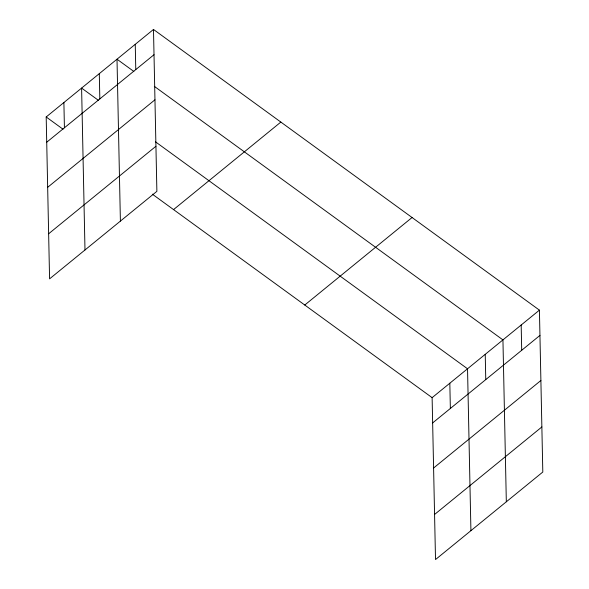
<?xml version="1.0" encoding="UTF-8"?>
<svg xmlns="http://www.w3.org/2000/svg" width="589" height="589" viewBox="0 0 589 589"><rect width="100%" height="100%" fill="white"/><g stroke="black" fill="none" stroke-linecap="round" stroke-linejoin="round"><path stroke-width="0.88" d="M153.486 29.45L156.88 191.344L49.579 278.862L46.192 116.968L153.486 29.45L539.421 310.138L542.808 472.032L435.514 559.55L432.12 397.656L539.421 310.138M46.715 142.229L154.016 54.711M47.665 187.317L154.959 99.799M48.637 233.774L155.938 146.256M173.549 209.596L280.843 122.078M304.763 305.028L412.064 217.51M432.65 422.917L539.951 335.399M433.592 468.005L540.893 380.487M434.572 514.462L541.865 426.944M133.843 71.453L117.005 59.209L120.399 221.096M154.333 86.355L502.94 339.897L506.326 501.791M98.429 100.329L81.599 88.085L84.985 249.979M155.525 141.853L467.533 368.78L470.92 530.667M46.192 116.968L63.023 129.212M152.323 194.156L432.12 397.656M521.177 325.018L521.707 350.278M485.233 354.335L485.763 379.596M449.827 383.218L450.357 408.479M135.249 44.33L135.779 69.59M99.298 73.647L99.828 98.908M63.892 102.53L64.422 127.791"/></g></svg>
